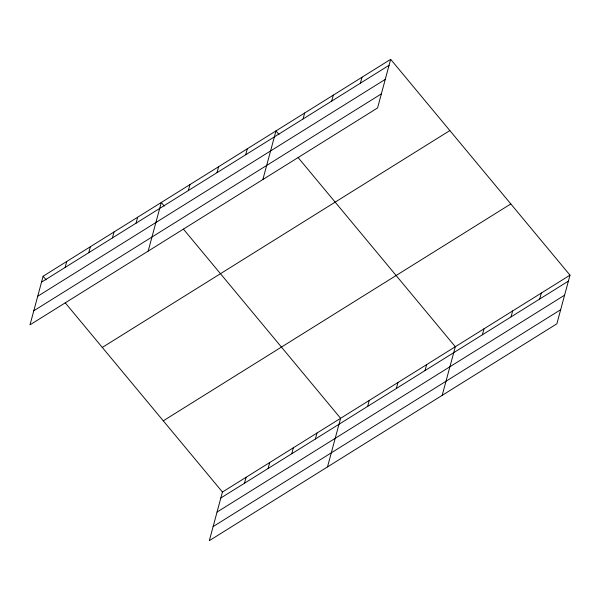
<?xml version="1.0" encoding="UTF-8"?>
<svg xmlns="http://www.w3.org/2000/svg" width="600" height="600" viewBox="0 0 600 600"><rect width="100%" height="100%" fill="white"/><g stroke="black" fill="none" stroke-linecap="round" stroke-linejoin="round"><path stroke-width="0.9" d="M390.675 59.34L43.117 276.218L30 324.84L377.558 107.962L390.675 59.34L570 275.16L556.882 323.782L209.325 540.66L222.442 492.037L570 275.16M65.145 267.428L66.75 261.472M88.778 252.683L90.39 246.728M112.41 237.93L114.023 231.975M136.05 223.185L137.655 217.23M148.17 251.1L161.288 202.478L164.28 206.077M188.355 190.545L189.96 184.59M217.028 172.65L218.632 166.695M245.7 154.762L247.305 148.8M262.86 179.535L275.978 130.913L278.97 134.505M303.045 118.972L304.657 113.017M331.718 101.085L333.33 95.123M244.47 483.248L246.083 477.285M360.39 83.19L362.002 77.235M268.103 468.495L269.715 462.54M291.743 453.75L293.347 447.795M315.375 439.005L316.98 433.043M327.495 466.92L340.612 418.298L183.405 229.095M367.68 406.365L369.285 400.403M396.353 388.47L397.957 382.515M425.025 370.575L426.63 364.62M442.185 395.347L455.31 346.725L298.095 157.53M482.37 334.793L483.982 328.837M511.043 316.897L512.655 310.942M539.722 299.01L541.327 293.048M41.513 282.18L389.07 65.295M37.71 296.257L385.268 79.38M33.803 310.763L381.353 93.885M102.3 347.438L449.85 130.56M163.267 420.817L510.825 203.94M220.837 497.993L568.395 281.115M217.042 512.07L564.592 295.192M213.127 526.582L560.678 309.697M43.117 276.218L46.11 279.817M65.235 302.835L222.442 492.037"/></g></svg>
